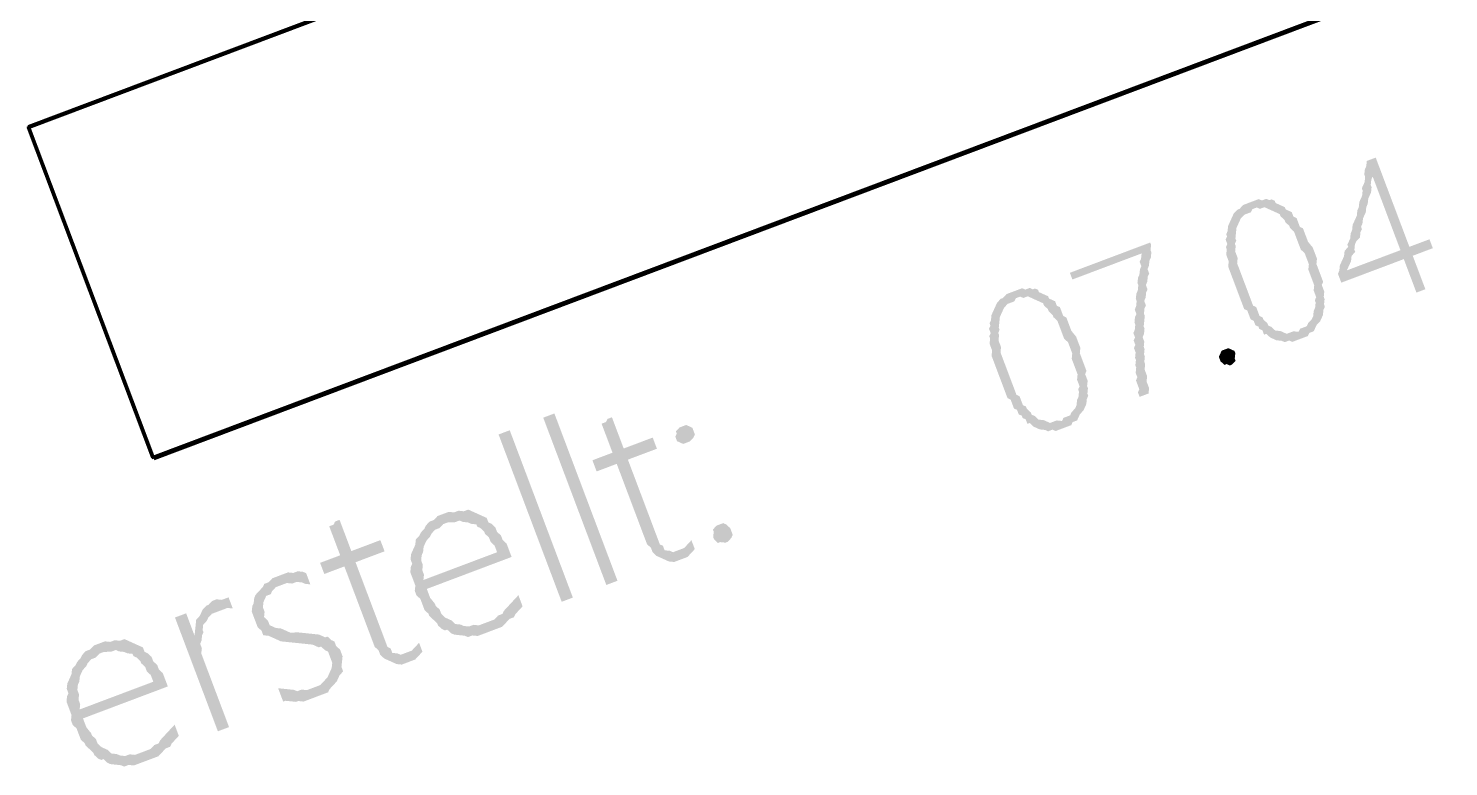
# Model space of a CAD drawing. Header units: metres. Extents: x -47 to 309, y -25 to 105.
# Drawn here: x 144.09 to 150.39, y 80.9 to 84.18 of the extents above; entities that cross this region are included whole.
import ezdxf

# ---------------------------------------------------------------- set-up
doc = ezdxf.new("R2010")
doc.units = ezdxf.units.M
doc.header["$XCLIPFRAME"] = 2
doc.linetypes.add('AUSGEZOGEN', pattern=[0])
doc.layers.add('XR$1$STANDARD_1', color=7, linetype='AUSGEZOGEN', lineweight=25)
picture_1 = doc.add_image_def('image1.png', size_in_pixel=(612, 149))

msp = doc.modelspace()

# ---------------------------------------------------------------- hatches: boundary and pattern name
at = {"layer": 'XR$1$STANDARD_1', "linetype": 'AUSGEZOGEN', "lineweight": 140, "transparency": 33554687}
h = msp.add_hatch(color=7, dxfattribs=at)
h.set_gradient(color2=(0, 0, 0), one_color=1)
h.paths.add_polyline_path([(150.0669, 83.6054), (150.0273, 83.5905), (150.0249, 83.567), (150.0187, 83.5533), (150.0162, 83.5298), (150.02, 83.5199), (150.0534, 83.5212), (150.1766, 83.1944), (149.9389, 83.1048), (150.2162, 83.2093)], flags=0)
h = msp.add_hatch(color=7, dxfattribs=at)
h.set_gradient(color2=(0, 0, 0), one_color=1)
h.paths.add_polyline_path([(150.02, 83.5199), (150.0175, 83.4964), (150.0114, 83.4827), (150.0052, 83.4691), (150.0089, 83.4592), (150.0065, 83.4356), (150.0003, 83.422), (149.9942, 83.4084), (149.9917, 83.3848), (149.9855, 83.3712), (149.9831, 83.3477), (149.9769, 83.334), (149.9708, 83.3204), (149.9646, 83.3068), (149.9622, 83.2832), (149.956, 83.2696), (149.9535, 83.246), (149.9474, 83.2324), (149.9412, 83.2188), (149.9449, 83.2089), (149.9289, 83.1915), (149.9264, 83.168), (149.9203, 83.1543), (149.9141, 83.1407), (149.9079, 83.1271), (149.9055, 83.1035), (149.8993, 83.0899), (149.9142, 83.0503), (150.1915, 83.1548), (150.2475, 83.0062), (150.2871, 83.0212), (150.2311, 83.1697), (150.3203, 83.2033), (150.3053, 83.2429), (149.9389, 83.1048), (149.9451, 83.1184), (149.9513, 83.1321), (149.9574, 83.1457), (149.9599, 83.1693), (149.9759, 83.1866), (149.9722, 83.1965), (149.9746, 83.2201), (149.9808, 83.2337), (149.9969, 83.2511), (149.9993, 83.2746), (150.0055, 83.2882), (150.0018, 83.2981), (150.0079, 83.3118), (150.0104, 83.3353), (150.0165, 83.349), (150.0227, 83.3626), (150.0252, 83.3861), (150.0313, 83.3998), (150.0338, 83.4233), (150.0399, 83.4369), (150.0461, 83.4506), (150.0485, 83.4741), (150.0448, 83.484), (150.0473, 83.5075), (150.0534, 83.5212)], flags=0)
h = msp.add_hatch(color=7, dxfattribs=at)
h.set_gradient(color2=(0, 0, 0), one_color=1)
h.paths.add_polyline_path([(149.5185, 83.4101), (149.4789, 83.3951), (149.4628, 83.3778), (149.4529, 83.374), (149.4369, 83.3567), (149.4307, 83.343), (149.5198, 83.3766), (149.5396, 83.3841), (149.5532, 83.3779), (149.5731, 83.3854), (149.5867, 83.3792), (149.6003, 83.373), (149.614, 83.3669), (149.6276, 83.3607), (149.6412, 83.3545), (149.645, 83.3446), (149.6623, 83.3285), (149.6661, 83.3186), (149.6834, 83.3026), (149.6872, 83.2927), (149.7045, 83.2766), (149.7344, 83.1974), (149.7518, 83.1813), (149.7704, 83.1318), (149.768, 83.1082), (149.7941, 83.0389), (149.7917, 83.0154), (149.8029, 82.9857), (149.7967, 82.972), (149.8004, 82.9621), (149.798, 82.9386), (149.7918, 82.925), (149.7894, 82.9014), (149.7832, 82.8878), (149.7671, 82.8704), (149.761, 82.8568), (149.7313, 82.8456), (149.7251, 82.832), (149.6261, 82.7946), (149.6496, 82.7922), (149.6632, 82.786), (149.683, 82.7935), (149.6967, 82.7873), (149.766, 82.8134), (149.7722, 82.8271), (149.792, 82.8345), (149.7981, 82.8482), (149.8043, 82.8618), (149.8204, 82.8792), (149.8266, 82.8928), (149.8327, 82.9065), (149.8352, 82.93), (149.8413, 82.9436), (149.8376, 82.9535), (149.84, 82.9771), (149.8363, 82.987), (149.8387, 83.0105), (149.8276, 83.0402), (149.8337, 83.0539), (149.8039, 83.1331), (149.8063, 83.1566), (149.7876, 83.2061), (149.7665, 83.2321), (149.7441, 83.2915), (149.7305, 83.2977), (149.7156, 83.3373), (149.7019, 83.3435), (149.6945, 83.3633), (149.6808, 83.3695), (149.6672, 83.3756), (149.6635, 83.3855), (149.6498, 83.3917), (149.6362, 83.3979), (149.6226, 83.404), (149.6188, 83.4139), (149.6052, 83.4201), (149.5953, 83.4164), (149.5817, 83.4225), (149.5619, 83.4151), (149.5482, 83.4213), (149.5284, 83.4138)], flags=0)
h = msp.add_hatch(color=7, dxfattribs=at)
h.set_gradient(color2=(0, 0, 0), one_color=1)
h.paths.add_polyline_path([(149.4307, 83.343), (149.4245, 83.3294), (149.4183, 83.3158), (149.4122, 83.3021), (149.4097, 83.2786), (149.4036, 83.2649), (149.4073, 83.255), (149.4011, 83.2414), (149.4086, 83.2216), (149.4024, 83.208), (149.4062, 83.1981), (149.4037, 83.1745), (149.4149, 83.1448), (149.4125, 83.1213), (149.4834, 82.9331), (149.497, 82.927), (149.512, 82.8873), (149.5256, 82.8812), (149.5331, 82.8614), (149.5467, 82.8552), (149.5504, 82.8453), (149.5641, 82.8391), (149.5715, 82.8193), (149.5814, 82.823), (149.5988, 82.807), (149.6124, 82.8008), (149.6261, 82.7946), (149.7251, 82.832), (149.7016, 82.8344), (149.6718, 82.8232), (149.6582, 82.8294), (149.6446, 82.8355), (149.621, 82.838), (149.6037, 82.854), (149.59, 82.8602), (149.5863, 82.8701), (149.5689, 82.8862), (149.5652, 82.8961), (149.5516, 82.9023), (149.5366, 82.9419), (149.523, 82.9481), (149.4521, 83.1362), (149.4545, 83.1597), (149.4433, 83.1895), (149.4458, 83.213), (149.442, 83.2229), (149.4482, 83.2365), (149.4445, 83.2464), (149.4469, 83.27), (149.4493, 83.2935), (149.4555, 83.3071), (149.4617, 83.3208), (149.4679, 83.3344), (149.4839, 83.3518), (149.5136, 83.363), (149.5198, 83.3766)], flags=0)
h = msp.add_hatch(color=7, dxfattribs=at)
h.set_gradient(color2=(0, 0, 0), one_color=1)
h.paths.add_polyline_path([(149.0667, 83.2285), (148.7102, 83.0941), (148.7214, 83.0644), (149.0284, 83.1801), (149.026, 83.1566), (149.0198, 83.1429), (149.0273, 83.1231), (149.0211, 83.1095), (149.0186, 83.0859), (149.0125, 83.0723), (149.01, 83.0488), (149.0138, 83.0389), (149.0113, 83.0153), (149.0052, 83.0017), (149.0027, 82.9782), (149.0065, 82.9682), (149.004, 82.9447), (148.9978, 82.9311), (149.0053, 82.9113), (148.9991, 82.8976), (148.9967, 82.8741), (149.0004, 82.8642), (148.998, 82.8407), (148.9918, 82.827), (148.9993, 82.8072), (148.9931, 82.7936), (149.0006, 82.7738), (148.9944, 82.7601), (149.0019, 82.7403), (148.9994, 82.7168), (149.0032, 82.7069), (149.0007, 82.6834), (149.0045, 82.6734), (149.002, 82.6499), (149.0095, 82.6301), (149.0033, 82.6165), (149.0183, 82.5769), (149.0121, 82.5632), (149.0195, 82.5434), (149.0592, 82.5583), (149.0616, 82.5819), (149.0504, 82.6116), (149.0528, 82.6351), (149.0416, 82.6648), (149.0441, 82.6884), (149.0403, 82.6983), (149.0428, 82.7218), (149.0391, 82.7317), (149.0415, 82.7553), (149.0378, 82.7652), (149.0402, 82.7887), (149.0327, 82.8085), (149.0389, 82.8221), (149.0413, 82.8457), (149.0376, 82.8556), (149.04, 82.8791), (149.0425, 82.9027), (149.0387, 82.9126), (149.0412, 82.9361), (149.0474, 82.9497), (149.0399, 82.9695), (149.0461, 82.9832), (149.0485, 83.0067), (149.0547, 83.0204), (149.0472, 83.0402), (149.0534, 83.0538), (149.0558, 83.0773), (149.062, 83.091), (149.0545, 83.1108), (149.0607, 83.1244), (149.0631, 83.1479), (149.0693, 83.1616), (149.0717, 83.1851), (149.068, 83.195), (149.0704, 83.2186)], flags=0)
h = msp.add_hatch(color=7, dxfattribs=at)
h.set_gradient(color2=(0, 0, 0), one_color=1)
h.paths.add_polyline_path([(148.381, 82.9474), (148.3748, 82.9338), (148.3686, 82.9201), (148.3625, 82.9065), (148.36, 82.8829), (148.3539, 82.8693), (148.3576, 82.8594), (148.3514, 82.8458), (148.3589, 82.826), (148.3527, 82.8123), (148.3564, 82.8024), (148.354, 82.7789), (148.3652, 82.7492), (148.3628, 82.7256), (148.4337, 82.5375), (148.4473, 82.5313), (148.4622, 82.4917), (148.4759, 82.4855), (148.4833, 82.4657), (148.497, 82.4596), (148.5007, 82.4497), (148.5143, 82.4435), (148.5218, 82.4237), (148.5317, 82.4274), (148.5491, 82.4113), (148.5627, 82.4052), (148.5764, 82.399), (148.6754, 82.4363), (148.6518, 82.4388), (148.6221, 82.4276), (148.6085, 82.4337), (148.5949, 82.4399), (148.5713, 82.4423), (148.554, 82.4584), (148.5403, 82.4646), (148.5366, 82.4745), (148.5192, 82.4906), (148.5155, 82.5005), (148.5019, 82.5066), (148.4869, 82.5462), (148.4733, 82.5524), (148.4024, 82.7406), (148.4048, 82.7641), (148.3936, 82.7938), (148.3961, 82.8174), (148.3923, 82.8273), (148.3985, 82.8409), (148.3948, 82.8508), (148.3972, 82.8743), (148.3996, 82.8979), (148.4058, 82.9115), (148.412, 82.9251), (148.4181, 82.9388), (148.4342, 82.9561), (148.4639, 82.9673), (148.4701, 82.981)], flags=0)
h = msp.add_hatch(color=7, dxfattribs=at)
h.set_gradient(color2=(0, 0, 0), one_color=1)
h.paths.add_polyline_path([(148.4688, 83.0144), (148.4292, 82.9995), (148.4131, 82.9821), (148.4032, 82.9784), (148.3871, 82.961), (148.381, 82.9474), (148.4701, 82.981), (148.4899, 82.9884), (148.5035, 82.9823), (148.5233, 82.9897), (148.537, 82.9836), (148.5506, 82.9774), (148.5643, 82.9712), (148.5779, 82.9651), (148.5915, 82.9589), (148.5953, 82.949), (148.6126, 82.9329), (148.6164, 82.923), (148.6337, 82.9069), (148.6375, 82.897), (148.6548, 82.881), (148.6847, 82.8017), (148.7021, 82.7857), (148.7207, 82.7361), (148.7183, 82.7126), (148.7444, 82.6433), (148.742, 82.6198), (148.7532, 82.59), (148.747, 82.5764), (148.7507, 82.5665), (148.7483, 82.543), (148.7421, 82.5293), (148.7397, 82.5058), (148.7335, 82.4922), (148.7174, 82.4748), (148.7113, 82.4612), (148.6816, 82.45), (148.6754, 82.4363), (148.5764, 82.399), (148.5999, 82.3966), (148.6135, 82.3904), (148.6333, 82.3979), (148.647, 82.3917), (148.7163, 82.4178), (148.7225, 82.4314), (148.7423, 82.4389), (148.7484, 82.4525), (148.7546, 82.4662), (148.7707, 82.4835), (148.7768, 82.4972), (148.783, 82.5108), (148.7855, 82.5344), (148.7916, 82.548), (148.7879, 82.5579), (148.7903, 82.5814), (148.7866, 82.5913), (148.789, 82.6149), (148.7778, 82.6446), (148.784, 82.6582), (148.7542, 82.7374), (148.7566, 82.761), (148.7379, 82.8105), (148.7168, 82.8365), (148.6944, 82.8959), (148.6808, 82.9021), (148.6659, 82.9417), (148.6522, 82.9478), (148.6448, 82.9676), (148.6311, 82.9738), (148.6175, 82.98), (148.6138, 82.9899), (148.6001, 82.9961), (148.5865, 83.0022), (148.5729, 83.0084), (148.5691, 83.0183), (148.5555, 83.0245), (148.5456, 83.0207), (148.532, 83.0269), (148.5121, 83.0194), (148.4985, 83.0256), (148.4787, 83.0182)], flags=0)
h = msp.add_hatch(color=7, dxfattribs=at)
h.set_gradient(color2=(0, 0, 0), one_color=1)
h.paths.add_polyline_path([(149.4194, 82.6828), (149.4058, 82.689), (149.3959, 82.6852), (149.3785, 82.7013), (149.371, 82.7211), (149.3772, 82.7348), (149.3834, 82.7484), (149.4131, 82.7596), (149.4267, 82.7534), (149.4403, 82.7473), (149.4441, 82.7374), (149.4416, 82.7138), (149.4454, 82.7039), (149.4293, 82.6865)], flags=0)
h = msp.add_hatch(color=7, dxfattribs=at)
h.set_gradient(color2=(0, 0, 0), one_color=1)
h.paths.add_polyline_path([(146.6539, 81.7084), (146.7034, 81.727), (146.4235, 82.4697), (146.374, 82.4511)], flags=0)
h = msp.add_hatch(color=7, dxfattribs=at)
h.set_gradient(color2=(0, 0, 0), one_color=1)
h.paths.add_polyline_path([(146.6787, 82.4528), (146.6589, 82.4454), (146.6527, 82.4317), (146.6329, 82.4243), (146.6814, 82.2955), (146.5923, 82.2619), (146.6109, 82.2124), (146.7001, 82.246), (146.8344, 81.8895), (146.8518, 81.8734), (146.8593, 81.8536), (146.8766, 81.8375), (146.8903, 81.8314), (146.9794, 81.865), (146.9497, 81.8538), (146.9361, 81.8599), (146.9125, 81.8624), (146.905, 81.8822), (146.8914, 81.8884), (146.7496, 82.2647), (146.8783, 82.3132), (146.8597, 82.3627), (146.7309, 82.3142)], flags=0)
h = msp.add_hatch(color=7, dxfattribs=at)
h.set_gradient(color2=(0, 0, 0), one_color=1)
h.paths.add_polyline_path([(146.9884, 82.4112), (146.9785, 82.4075), (146.9624, 82.3901), (146.9662, 82.3802), (146.96, 82.3666), (146.9674, 82.3468), (146.9811, 82.3406), (146.9947, 82.3344), (147.0244, 82.3456), (147.0405, 82.363), (147.0467, 82.3766), (147.0355, 82.4063), (147.0218, 82.4125), (147.0082, 82.4187)], flags=0)
h = msp.add_hatch(color=7, dxfattribs=at)
h.set_gradient(color2=(0, 0, 0), one_color=1)
h.paths.add_polyline_path([(146.4558, 81.6337), (146.5054, 81.6524), (146.2254, 82.3951), (146.1759, 82.3764)], flags=0)
h = msp.add_hatch(color=7, dxfattribs=at)
h.set_gradient(color2=(0, 0, 0), one_color=1)
h.paths.add_polyline_path([(145.935, 82.0255), (145.9052, 82.0143), (145.8892, 81.9969), (145.8694, 81.9895), (145.8533, 81.9721), (145.8471, 81.9585), (145.8311, 81.9411), (145.9499, 81.9859), (145.9833, 81.9872), (146.0031, 81.9946), (146.0168, 81.9885), (146.0403, 81.986), (146.0539, 81.9799), (146.0775, 81.9774), (146.0812, 81.9675), (146.0948, 81.9613), (146.1122, 81.9453), (146.1159, 81.9354), (146.1333, 81.9193), (146.1408, 81.8995), (146.1581, 81.8834), (146.1693, 81.8537), (145.8425, 81.7305), (146.2189, 81.8724), (146.2114, 81.8922), (146.194, 81.9083), (146.1866, 81.9281), (146.1692, 81.9441), (146.1617, 81.9639), (146.1444, 81.98), (146.1307, 81.9862), (146.1233, 82.006), (146.1096, 82.0122), (146.096, 82.0183), (146.0824, 82.0245), (146.0551, 82.0368), (146.0415, 82.043), (146.0216, 82.0355), (145.9981, 82.038), (145.9783, 82.0305), (145.9548, 82.033)], flags=0)
h = msp.add_hatch(color=7, dxfattribs=at)
h.set_gradient(color2=(0, 0, 0), one_color=1)
h.paths.add_polyline_path([(145.4705, 81.9975), (145.4507, 81.99), (145.4445, 81.9764), (145.4247, 81.9689), (145.4733, 81.8402), (145.3841, 81.8066), (145.4028, 81.7571), (145.4919, 81.7907), (145.6263, 81.4341), (145.6436, 81.4181), (145.6511, 81.3983), (145.6685, 81.3822), (145.6821, 81.376), (145.7712, 81.4096), (145.7415, 81.3984), (145.7279, 81.4046), (145.7044, 81.407), (145.6969, 81.4268), (145.6833, 81.433), (145.5414, 81.8093), (145.6702, 81.8578), (145.6515, 81.9073), (145.5228, 81.8588)], flags=0)
h = msp.add_hatch(color=7, dxfattribs=at)
h.set_gradient(color2=(0, 0, 0), one_color=1)
h.paths.add_polyline_path([(145.8311, 81.9411), (145.8249, 81.9275), (145.8088, 81.9101), (145.8064, 81.8865), (145.794, 81.8593), (145.7879, 81.8456), (145.7854, 81.8221), (145.7929, 81.8023), (145.7867, 81.7887), (145.7843, 81.7651), (145.8067, 81.7057), (145.8042, 81.6822), (145.8117, 81.6624), (145.8291, 81.6463), (145.8477, 81.5968), (145.8651, 81.5807), (145.8688, 81.5708), (145.8862, 81.5547), (145.9036, 81.5387), (145.9073, 81.5287), (145.9247, 81.5127), (145.9383, 81.5065), (145.9482, 81.5102), (145.9656, 81.4942), (145.9792, 81.488), (146.1178, 81.5402), (146.0881, 81.5291), (146.0646, 81.5315), (146.0448, 81.524), (146.0213, 81.5265), (146.0076, 81.5326), (145.9841, 81.5351), (145.9667, 81.5511), (145.9531, 81.5573), (145.9394, 81.5635), (145.9221, 81.5796), (145.9146, 81.5994), (145.8972, 81.6154), (145.8935, 81.6253), (145.8724, 81.6513), (145.8575, 81.6909), (146.2338, 81.8328), (146.2189, 81.8724), (145.8425, 81.7305), (145.845, 81.7541), (145.8375, 81.7739), (145.84, 81.7974), (145.8325, 81.8172), (145.8349, 81.8408), (145.8411, 81.8544), (145.8435, 81.8779), (145.8497, 81.8916), (145.8559, 81.9052), (145.872, 81.9226), (145.8781, 81.9362), (145.8942, 81.9536), (145.914, 81.961), (145.9301, 81.9784), (145.9499, 81.9859)], flags=0)
h = msp.add_hatch(color=7, dxfattribs=at)
h.set_gradient(color2=(0, 0, 0), one_color=1)
h.paths.add_polyline_path([(147.1526, 81.9755), (147.1427, 81.9718), (147.1266, 81.9544), (147.1304, 81.9445), (147.1279, 81.921), (147.1317, 81.911), (147.149, 81.895), (147.1589, 81.8987), (147.1825, 81.8963), (147.1924, 81.9), (147.2085, 81.9174), (147.2146, 81.931), (147.2034, 81.9607), (147.1861, 81.9768), (147.1724, 81.983)], flags=0)
h = msp.add_hatch(color=7, dxfattribs=at)
h.set_gradient(color2=(0, 0, 0), one_color=1)
h.paths.add_polyline_path([(147.0313, 81.9072), (147.0153, 81.8898), (146.9992, 81.8724), (146.8903, 81.8314), (146.9039, 81.8252), (146.9175, 81.819), (146.9312, 81.8129), (146.9547, 81.8104), (147.0141, 81.8328), (147.0302, 81.8502), (147.0463, 81.8676)], flags=0)
h = msp.add_hatch(color=7, dxfattribs=at)
h.set_gradient(color2=(0, 0, 0), one_color=1)
h.paths.add_polyline_path([(145.2021, 81.7493), (145.1724, 81.7381), (145.1564, 81.7207), (145.1366, 81.7133), (145.1304, 81.6996), (145.1143, 81.6823), (145.0982, 81.6649), (145.2171, 81.7097), (145.2369, 81.7171), (145.2604, 81.7147), (145.2802, 81.7222), (145.3038, 81.7197), (145.3174, 81.7136), (145.3409, 81.7111), (145.3223, 81.7606), (145.3086, 81.7668), (145.2851, 81.7692), (145.2653, 81.7618), (145.2418, 81.7642), (145.2219, 81.7568)], flags=0)
h = msp.add_hatch(color=7, dxfattribs=at)
h.set_gradient(color2=(0, 0, 0), one_color=1)
h.paths.add_polyline_path([(144.9249, 81.6448), (144.9051, 81.6373), (144.889, 81.62), (144.8791, 81.6162), (144.863, 81.5989), (144.8507, 81.5716), (144.9435, 81.5953), (144.9732, 81.6065), (144.9968, 81.604), (144.9781, 81.6535), (144.9484, 81.6423)], flags=0)
h = msp.add_hatch(color=7, dxfattribs=at)
h.set_gradient(color2=(0, 0, 0), one_color=1)
h.paths.add_polyline_path([(145.0982, 81.6649), (145.0921, 81.6513), (145.0896, 81.6277), (145.0835, 81.6141), (145.081, 81.5905), (145.1071, 81.5212), (145.1245, 81.5052), (145.132, 81.4853), (145.1555, 81.4829), (145.1692, 81.4767), (145.1828, 81.4706), (145.2101, 81.4582), (145.2336, 81.4558), (145.2571, 81.4533), (145.2807, 81.4509), (145.3042, 81.4485), (145.3277, 81.446), (145.3513, 81.4436), (145.3649, 81.4374), (145.3786, 81.4313), (145.3885, 81.435), (145.4058, 81.4189), (145.4195, 81.4127), (145.4381, 81.3632), (145.4357, 81.3397), (145.4295, 81.3261), (145.4233, 81.3124), (145.4172, 81.2988), (145.4011, 81.2814), (145.385, 81.2641), (145.3454, 81.2491), (145.4643, 81.2939), (145.4704, 81.3075), (145.4865, 81.3249), (145.479, 81.3447), (145.4815, 81.3683), (145.4839, 81.3918), (145.4727, 81.4215), (145.4553, 81.4376), (145.4479, 81.4574), (145.4342, 81.4636), (145.4169, 81.4796), (145.407, 81.4759), (145.3933, 81.4821), (145.3797, 81.4882), (145.3562, 81.4907), (145.3326, 81.4931), (145.3091, 81.4956), (145.2855, 81.498), (145.2521, 81.4967), (145.2248, 81.509), (145.2112, 81.5152), (145.1877, 81.5176), (145.174, 81.5238), (145.1604, 81.53), (145.1529, 81.5498), (145.1356, 81.5659), (145.138, 81.5894), (145.1305, 81.6092), (145.133, 81.6327), (145.1391, 81.6464), (145.1453, 81.66), (145.1651, 81.6675), (145.1713, 81.6811), (145.1874, 81.6985), (145.2171, 81.7097)], flags=0)
h = msp.add_hatch(color=7, dxfattribs=at)
h.set_gradient(color2=(0, 0, 0), one_color=1)
h.paths.add_polyline_path([(146.2638, 81.6631), (146.2477, 81.6457), (146.2317, 81.6284), (146.2156, 81.611), (146.1995, 81.5936), (146.1933, 81.58), (146.1735, 81.5725), (146.1575, 81.5552), (145.9792, 81.488), (146.0027, 81.4856), (146.0263, 81.4831), (146.0399, 81.4769), (146.0597, 81.4844), (146.0833, 81.482), (146.1922, 81.523), (146.2083, 81.5404), (146.2243, 81.5578), (146.2441, 81.5652), (146.2503, 81.5789), (146.2664, 81.5962), (146.2825, 81.6136)], flags=0)
h = msp.add_hatch(color=7, dxfattribs=at)
h.set_gradient(color2=(0, 0, 0), one_color=1)
h.paths.add_polyline_path([(144.8507, 81.5716), (144.8346, 81.5542), (144.8322, 81.5307), (144.8297, 81.5071), (144.8273, 81.4836), (144.8347, 81.4638), (144.8583, 81.4614), (144.8607, 81.4849), (144.8669, 81.4985), (144.8632, 81.5084), (144.8656, 81.532), (144.8817, 81.5493), (144.8878, 81.563), (144.9039, 81.5803), (144.9435, 81.5953)], flags=0)
h = msp.add_hatch(color=7, dxfattribs=at)
h.set_gradient(color2=(0, 0, 0), one_color=1)
h.paths.add_polyline_path([(144.79, 81.5826), (144.7404, 81.564), (144.9308, 81.0589), (144.9803, 81.0776), (144.8571, 81.4044), (144.8596, 81.4279), (144.8521, 81.4477), (144.8583, 81.4614), (144.8347, 81.4638)], flags=0)
h = msp.add_hatch(color=7, dxfattribs=at)
h.set_gradient(color2=(0, 0, 0), one_color=1)
h.paths.add_polyline_path([(144.4099, 81.4507), (144.3802, 81.4395), (144.3641, 81.4221), (144.3443, 81.4147), (144.3282, 81.3973), (144.3221, 81.3837), (144.306, 81.3663), (144.4248, 81.4111), (144.4583, 81.4124), (144.4781, 81.4198), (144.4917, 81.4137), (144.5153, 81.4112), (144.5289, 81.4051), (144.5524, 81.4026), (144.5562, 81.3927), (144.5698, 81.3866), (144.5872, 81.3705), (144.5909, 81.3606), (144.6083, 81.3445), (144.6157, 81.3247), (144.6331, 81.3086), (144.6443, 81.2789), (144.3175, 81.1558), (144.6938, 81.2976), (144.6863, 81.3174), (144.669, 81.3335), (144.6615, 81.3533), (144.6441, 81.3693), (144.6367, 81.3891), (144.6193, 81.4052), (144.6057, 81.4114), (144.5982, 81.4312), (144.5846, 81.4374), (144.5709, 81.4435), (144.5573, 81.4497), (144.53, 81.462), (144.5164, 81.4682), (144.4966, 81.4608), (144.4731, 81.4632), (144.4533, 81.4557), (144.4297, 81.4582)], flags=0)
h = msp.add_hatch(color=7, dxfattribs=at)
h.set_gradient(color2=(0, 0, 0), one_color=1)
h.paths.add_polyline_path([(144.306, 81.3663), (144.2998, 81.3527), (144.2838, 81.3353), (144.2813, 81.3118), (144.269, 81.2845), (144.2628, 81.2709), (144.2604, 81.2473), (144.2678, 81.2275), (144.2617, 81.2139), (144.2592, 81.1903), (144.2816, 81.1309), (144.2792, 81.1074), (144.2866, 81.0876), (144.304, 81.0715), (144.3227, 81.022), (144.34, 81.0059), (144.3438, 80.996), (144.3611, 80.9799), (144.3785, 80.9639), (144.3822, 80.954), (144.3996, 80.9379), (144.4132, 80.9317), (144.4232, 80.9355), (144.4405, 80.9194), (144.4542, 80.9132), (144.5928, 80.9655), (144.5631, 80.9543), (144.5395, 80.9567), (144.5197, 80.9492), (144.4962, 80.9517), (144.4826, 80.9578), (144.459, 80.9603), (144.4417, 80.9764), (144.428, 80.9825), (144.4144, 80.9887), (144.397, 81.0048), (144.3896, 81.0246), (144.3722, 81.0406), (144.3685, 81.0506), (144.3474, 81.0765), (144.3324, 81.1161), (144.7087, 81.258), (144.6938, 81.2976), (144.3175, 81.1558), (144.3199, 81.1793), (144.3125, 81.1991), (144.3149, 81.2226), (144.3074, 81.2424), (144.3099, 81.266), (144.3161, 81.2796), (144.3185, 81.3032), (144.3247, 81.3168), (144.3308, 81.3304), (144.3469, 81.3478), (144.3531, 81.3614), (144.3692, 81.3788), (144.389, 81.3863), (144.405, 81.4036), (144.4248, 81.4111)], flags=0)
h = msp.add_hatch(color=7, dxfattribs=at)
h.set_gradient(color2=(0, 0, 0), one_color=1)
h.paths.add_polyline_path([(145.8232, 81.4518), (145.8071, 81.4344), (145.791, 81.4171), (145.6821, 81.376), (145.6958, 81.3699), (145.7094, 81.3637), (145.723, 81.3575), (145.7466, 81.3551), (145.806, 81.3775), (145.8221, 81.3948), (145.8381, 81.4122)], flags=0)
h = msp.add_hatch(color=7, dxfattribs=at)
h.set_gradient(color2=(0, 0, 0), one_color=1)
h.paths.add_polyline_path([(145.198, 81.2501), (145.2204, 81.1907), (145.2303, 81.1944), (145.2539, 81.192), (145.2774, 81.1896), (145.2873, 81.1933), (145.3108, 81.1908), (145.4198, 81.2319), (145.4259, 81.2455), (145.442, 81.2629), (145.4581, 81.2803), (145.4643, 81.2939), (145.3454, 81.2491), (145.3256, 81.2417), (145.3021, 81.2441), (145.2823, 81.2366), (145.2686, 81.2428), (145.2451, 81.2452), (145.2216, 81.2477)], flags=0)
h = msp.add_hatch(color=7, dxfattribs=at)
h.set_gradient(color2=(0, 0, 0), one_color=1)
h.paths.add_polyline_path([(144.7388, 81.0883), (144.7227, 81.071), (144.7066, 81.0536), (144.6905, 81.0362), (144.6745, 81.0189), (144.6683, 81.0052), (144.6485, 80.9978), (144.6324, 80.9804), (144.4542, 80.9132), (144.4777, 80.9108), (144.5012, 80.9083), (144.5149, 80.9022), (144.5347, 80.9096), (144.5582, 80.9072), (144.6671, 80.9482), (144.6832, 80.9656), (144.6993, 80.983), (144.7191, 80.9904), (144.7253, 81.0041), (144.7413, 81.0214), (144.7574, 81.0388)], flags=0)

# ---------------------------------------------------------------- linework, layer by layer
at = {"layer": 'XR$1$STANDARD_1', "color": 7, "linetype": 'AUSGEZOGEN', "lineweight": 140, "transparency": 33554687}
msp.add_lwpolyline([(144.6426, 82.2735), (144.0902, 83.7392), (150.1409, 86.0197), (150.6933, 84.554), (144.6426, 82.2735)], close=True, dxfattribs=at)

# ---------------------------------------------------------------- pictures from other files: only their frames are drawn
at = {"layer": 'XR$1$STANDARD_1', "color": 7, "linetype": 'AUSGEZOGEN', "lineweight": 200, "transparency": 33554687}
image = msp.add_image(picture_1, insert=(144.6465, 82.268), size_in_units=(2.5908, 0.6308), rotation=20.65, dxfattribs=at)
image.set_boundary_path([(-0.5, 148.5), (-0.51, -224), (1529.49, -224.036), (1529.5, 148.464), (-0.5, 148.5)])

doc.saveas('drawing.dxf')
